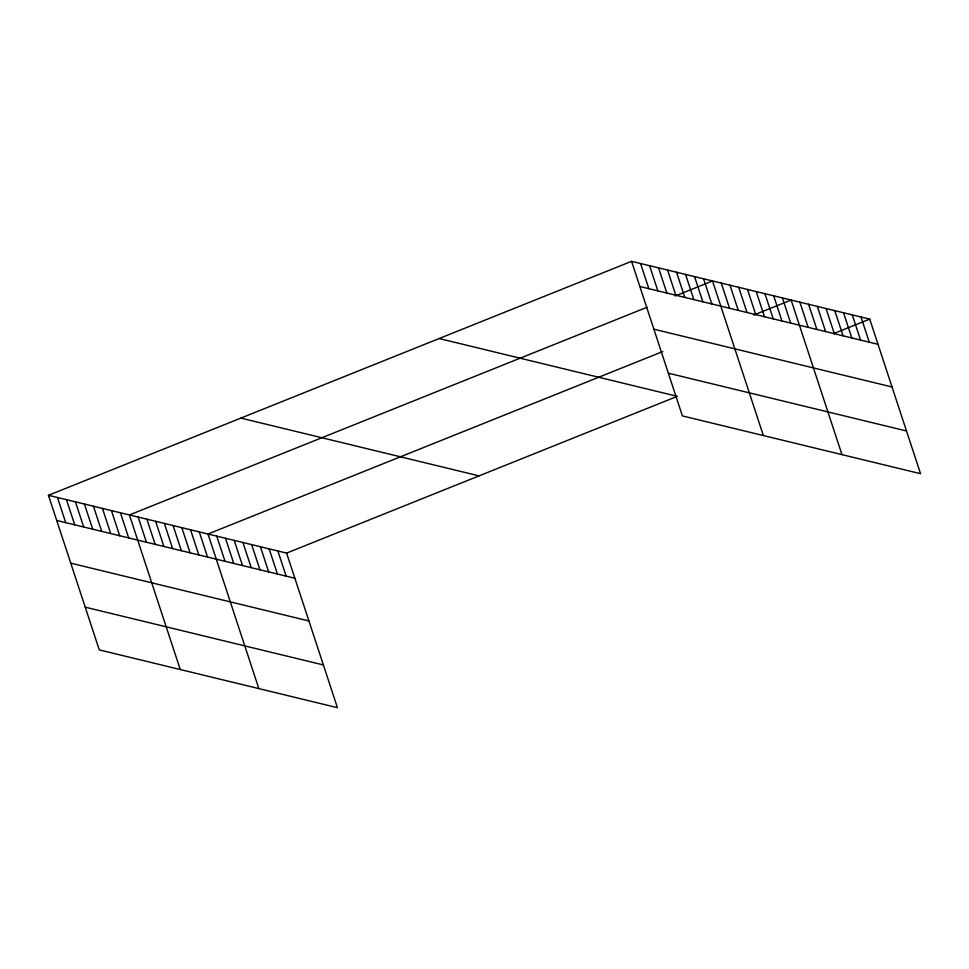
<?xml version="1.0" encoding="UTF-8"?>
<svg xmlns="http://www.w3.org/2000/svg" width="969" height="969" viewBox="0 0 969 969"><rect width="100%" height="100%" fill="white"/><g stroke="black" fill="none" stroke-linecap="round" stroke-linejoin="round"><path stroke-width="1.45" d="M48.45 495.304L286.606 553.093L337.43 707.673L99.274 649.884L48.45 495.304L631.57 261.327L869.726 319.116L920.55 473.696L682.394 415.907L631.57 261.327M647.062 307.258L129.422 514.951L180.246 669.531M675.127 295.993L712.542 280.986L763.366 435.553M662.844 351.517L208.008 534.016L258.832 688.596M753.725 315.058L791.14 300.051L841.964 454.631M286.606 553.093L677.295 396.333L439.139 338.544M833.643 333.59L869.726 319.116M639.843 286.497L877.999 344.286M653.893 329.206L892.037 386.982M668.356 373.198L906.512 430.987M240.881 418.099L479.037 475.876M56.723 520.462L294.879 578.251M70.761 563.171L308.917 620.959M85.236 607.175L323.38 664.964M860.993 316.996L869.266 342.166M852.26 314.877L860.533 340.046M843.527 312.757L851.799 337.927M834.793 310.637L843.066 335.807M826.06 308.53L834.333 333.687M817.339 306.41L825.612 331.568M808.606 304.29L816.879 329.448M799.873 302.171L808.146 327.328M782.407 297.931L790.68 323.089M773.674 295.811L781.947 320.969M764.941 293.692L773.214 318.849M756.208 291.572L764.48 316.742M747.474 289.452L755.747 314.622M738.741 287.333L747.014 312.502M730.008 285.213L738.281 310.383M721.275 283.093L729.548 308.263M703.555 278.793L711.827 303.963M694.555 276.613L702.828 301.771M685.555 274.433L693.828 299.591M676.556 272.253L684.829 297.41M667.556 270.06L675.829 295.23M658.569 267.88L666.842 293.05M649.569 265.7L657.842 290.857M640.57 263.52L648.842 288.677M277.873 550.973L286.146 576.131M269.14 548.854L277.413 574.011M260.407 546.734L268.679 571.892M251.674 544.614L259.946 569.772M242.94 542.495L251.213 567.652M234.207 540.375L242.48 565.545M225.474 538.255L233.747 563.425M216.741 536.136L225.014 561.305M199.275 531.896L207.548 557.066M190.554 529.789L198.827 554.946M181.821 527.669L190.094 552.827M173.088 525.549L181.36 550.707M164.355 523.43L172.627 548.587M155.621 521.31L163.894 546.468M146.888 519.19L155.161 544.348M138.155 517.071L146.428 542.228M120.422 512.771L128.695 537.928M111.423 510.59L119.696 535.748M102.435 508.398L110.708 533.568M93.436 506.218L101.709 531.387M84.436 504.037L92.709 529.195M75.437 501.857L83.709 527.015M66.449 499.665L74.722 524.835M57.45 497.485L65.722 522.654"/></g></svg>
